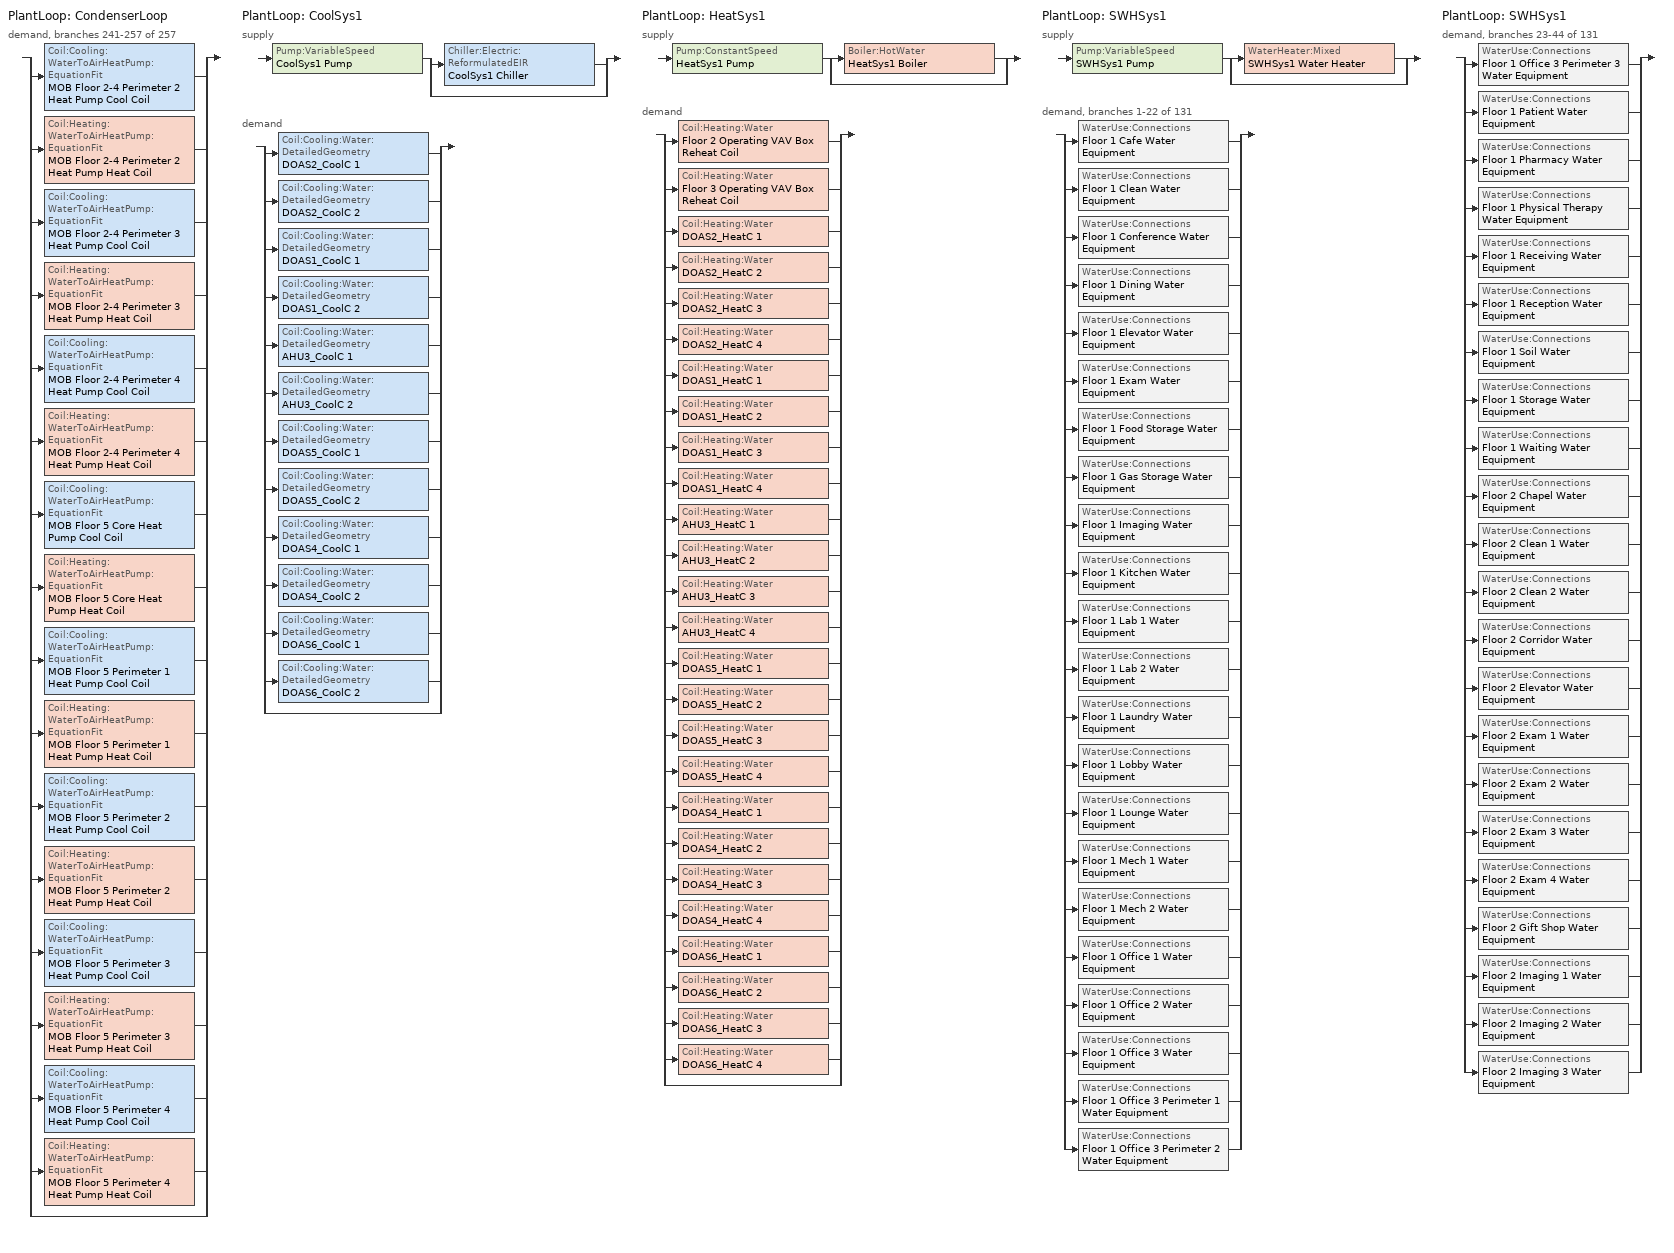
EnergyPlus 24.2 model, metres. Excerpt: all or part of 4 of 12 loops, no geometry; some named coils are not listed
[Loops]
PlantLoop 'CondenserLoop'
 demand, branches 241-257 of 257: split
  | Coil:Cooling:WaterToAirHeatPump:EquationFit 'MOB Floor 2-4 Perimeter 2 Heat Pump Cool Coil'
  | Coil:Heating:WaterToAirHeatPump:EquationFit 'MOB Floor 2-4 Perimeter 2 Heat Pump Heat Coil'
  | Coil:Cooling:WaterToAirHeatPump:EquationFit 'MOB Floor 2-4 Perimeter 3 Heat Pump Cool Coil'
  | Coil:Heating:WaterToAirHeatPump:EquationFit 'MOB Floor 2-4 Perimeter 3 Heat Pump Heat Coil'
  | Coil:Cooling:WaterToAirHeatPump:EquationFit 'MOB Floor 2-4 Perimeter 4 Heat Pump Cool Coil'
  | Coil:Heating:WaterToAirHeatPump:EquationFit 'MOB Floor 2-4 Perimeter 4 Heat Pump Heat Coil'
  | Coil:Cooling:WaterToAirHeatPump:EquationFit 'MOB Floor 5 Core Heat Pump Cool Coil'
  | Coil:Heating:WaterToAirHeatPump:EquationFit 'MOB Floor 5 Core Heat Pump Heat Coil'
  | Coil:Cooling:WaterToAirHeatPump:EquationFit 'MOB Floor 5 Perimeter 1 Heat Pump Cool Coil'
  | Coil:Heating:WaterToAirHeatPump:EquationFit 'MOB Floor 5 Perimeter 1 Heat Pump Heat Coil'
  | Coil:Cooling:WaterToAirHeatPump:EquationFit 'MOB Floor 5 Perimeter 2 Heat Pump Cool Coil'
  | Coil:Heating:WaterToAirHeatPump:EquationFit 'MOB Floor 5 Perimeter 2 Heat Pump Heat Coil'
  | Coil:Cooling:WaterToAirHeatPump:EquationFit 'MOB Floor 5 Perimeter 3 Heat Pump Cool Coil'
  | Coil:Heating:WaterToAirHeatPump:EquationFit 'MOB Floor 5 Perimeter 3 Heat Pump Heat Coil'
  | Coil:Cooling:WaterToAirHeatPump:EquationFit 'MOB Floor 5 Perimeter 4 Heat Pump Cool Coil'
  | Coil:Heating:WaterToAirHeatPump:EquationFit 'MOB Floor 5 Perimeter 4 Heat Pump Heat Coil'
  | bypass
PlantLoop 'CoolSys1'
 supply: Pump:VariableSpeed 'CoolSys1 Pump' > split
  | Chiller:Electric:ReformulatedEIR 'CoolSys1 Chiller'
  | bypass
 demand: split
  | Coil:Cooling:Water:DetailedGeometry 'DOAS2_CoolC 1'
  | Coil:Cooling:Water:DetailedGeometry 'DOAS2_CoolC 2'
  | Coil:Cooling:Water:DetailedGeometry 'DOAS1_CoolC 1'
  | Coil:Cooling:Water:DetailedGeometry 'DOAS1_CoolC 2'
  | Coil:Cooling:Water:DetailedGeometry 'AHU3_CoolC 1'
  | Coil:Cooling:Water:DetailedGeometry 'AHU3_CoolC 2'
  | Coil:Cooling:Water:DetailedGeometry 'DOAS5_CoolC 1'
  | Coil:Cooling:Water:DetailedGeometry 'DOAS5_CoolC 2'
  | Coil:Cooling:Water:DetailedGeometry 'DOAS4_CoolC 1'
  | Coil:Cooling:Water:DetailedGeometry 'DOAS4_CoolC 2'
  | Coil:Cooling:Water:DetailedGeometry 'DOAS6_CoolC 1'
  | Coil:Cooling:Water:DetailedGeometry 'DOAS6_CoolC 2'
  | bypass
PlantLoop 'HeatSys1'
 supply: Pump:ConstantSpeed 'HeatSys1 Pump' > split
  | Boiler:HotWater 'HeatSys1 Boiler'
  | bypass
 demand: split
  | Coil:Heating:Water 'Floor 2 Operating VAV Box Reheat Coil'
  | Coil:Heating:Water 'Floor 3 Operating VAV Box Reheat Coil'
  | Coil:Heating:Water 'DOAS2_HeatC 1'
  | Coil:Heating:Water 'DOAS2_HeatC 2'
  | Coil:Heating:Water 'DOAS2_HeatC 3'
  | Coil:Heating:Water 'DOAS2_HeatC 4'
  | Coil:Heating:Water 'DOAS1_HeatC 1'
  | Coil:Heating:Water 'DOAS1_HeatC 2'
  | Coil:Heating:Water 'DOAS1_HeatC 3'
  | Coil:Heating:Water 'DOAS1_HeatC 4'
  | Coil:Heating:Water 'AHU3_HeatC 1'
  | Coil:Heating:Water 'AHU3_HeatC 2'
  | Coil:Heating:Water 'AHU3_HeatC 3'
  | Coil:Heating:Water 'AHU3_HeatC 4'
  | Coil:Heating:Water 'DOAS5_HeatC 1'
  | Coil:Heating:Water 'DOAS5_HeatC 2'
  | Coil:Heating:Water 'DOAS5_HeatC 3'
  | Coil:Heating:Water 'DOAS5_HeatC 4'
  | Coil:Heating:Water 'DOAS4_HeatC 1'
  | Coil:Heating:Water 'DOAS4_HeatC 2'
  | Coil:Heating:Water 'DOAS4_HeatC 3'
  | Coil:Heating:Water 'DOAS4_HeatC 4'
  | Coil:Heating:Water 'DOAS6_HeatC 1'
  | Coil:Heating:Water 'DOAS6_HeatC 2'
  | Coil:Heating:Water 'DOAS6_HeatC 3'
  | Coil:Heating:Water 'DOAS6_HeatC 4'
  | bypass
PlantLoop 'SWHSys1'
 supply: Pump:VariableSpeed 'SWHSys1 Pump' > split
  | WaterHeater:Mixed 'SWHSys1 Water Heater'
  | bypass
 demand, branches 1-22 of 131: split
  | WaterUse:Connections 'Floor 1 Cafe Water Equipment'
  | WaterUse:Connections 'Floor 1 Clean Water Equipment'
  | WaterUse:Connections 'Floor 1 Conference Water Equipment'
  | WaterUse:Connections 'Floor 1 Dining Water Equipment'
  | WaterUse:Connections 'Floor 1 Elevator Water Equipment'
  | WaterUse:Connections 'Floor 1 Exam Water Equipment'
  | WaterUse:Connections 'Floor 1 Food Storage Water Equipment'
  | WaterUse:Connections 'Floor 1 Gas Storage Water Equipment'
  | WaterUse:Connections 'Floor 1 Imaging Water Equipment'
  | WaterUse:Connections 'Floor 1 Kitchen Water Equipment'
  | WaterUse:Connections 'Floor 1 Lab 1 Water Equipment'
  | WaterUse:Connections 'Floor 1 Lab 2 Water Equipment'
  | WaterUse:Connections 'Floor 1 Laundry Water Equipment'
  | WaterUse:Connections 'Floor 1 Lobby Water Equipment'
  | WaterUse:Connections 'Floor 1 Lounge Water Equipment'
  | WaterUse:Connections 'Floor 1 Mech 1 Water Equipment'
  | WaterUse:Connections 'Floor 1 Mech 2 Water Equipment'
  | WaterUse:Connections 'Floor 1 Office 1 Water Equipment'
  | WaterUse:Connections 'Floor 1 Office 2 Water Equipment'
  | WaterUse:Connections 'Floor 1 Office 3 Water Equipment'
  | WaterUse:Connections 'Floor 1 Office 3 Perimeter 1 Water Equipment'
  | WaterUse:Connections 'Floor 1 Office 3 Perimeter 2 Water Equipment'
PlantLoop 'SWHSys1'
 demand, branches 23-44 of 131: split
  | WaterUse:Connections 'Floor 1 Office 3 Perimeter 3 Water Equipment'
  | WaterUse:Connections 'Floor 1 Patient Water Equipment'
  | WaterUse:Connections 'Floor 1 Pharmacy Water Equipment'
  | WaterUse:Connections 'Floor 1 Physical Therapy Water Equipment'
  | WaterUse:Connections 'Floor 1 Receiving Water Equipment'
  | WaterUse:Connections 'Floor 1 Reception Water Equipment'
  | WaterUse:Connections 'Floor 1 Soil Water Equipment'
  | WaterUse:Connections 'Floor 1 Storage Water Equipment'
  | WaterUse:Connections 'Floor 1 Waiting Water Equipment'
  | WaterUse:Connections 'Floor 2 Chapel Water Equipment'
  | WaterUse:Connections 'Floor 2 Clean 1 Water Equipment'
  | WaterUse:Connections 'Floor 2 Clean 2 Water Equipment'
  | WaterUse:Connections 'Floor 2 Corridor Water Equipment'
  | WaterUse:Connections 'Floor 2 Elevator Water Equipment'
  | WaterUse:Connections 'Floor 2 Exam 1 Water Equipment'
  | WaterUse:Connections 'Floor 2 Exam 2 Water Equipment'
  | WaterUse:Connections 'Floor 2 Exam 3 Water Equipment'
  | WaterUse:Connections 'Floor 2 Exam 4 Water Equipment'
  | WaterUse:Connections 'Floor 2 Gift Shop Water Equipment'
  | WaterUse:Connections 'Floor 2 Imaging 1 Water Equipment'
  | WaterUse:Connections 'Floor 2 Imaging 2 Water Equipment'
  | WaterUse:Connections 'Floor 2 Imaging 3 Water Equipment'
[Boiler:HotWater]
HeatSys1 Boiler: Boiler flow mode=LeavingSetpointModulated; Design water flow rate=Autosize; Efficiency curve temperature evaluation variable=LeavingBoiler; Fuel type=NaturalGas; Maximum part load ratio=1.1; Minimum part load ratio=0; Nominal capacity=Autosize; Nominal thermal efficiency=1; Normalized boiler efficiency curve=HeatSys1 Boiler Condensing Boiler Curve; On cycle parasitic electric load=0; Optimum part load ratio=1; Sizing factor=0.6; Water outlet upper temperature limit=95
[Chiller:Electric:ReformulatedEIR]
CoolSys1 Chiller: Chiller flow mode type=LeavingSetpointModulated; Cooling capacity function of temperature curve=CoolSys1 Chiller ClgCapFuncTempCurve; Design heat recovery water flow rate=0; Electric input to cooling output ratio function of part load ratio curve=CoolSys1 Chiller EirFuncPlrCurve; Electric input to cooling output ratio function of temperature curve=CoolSys1 Chiller EirFuncTempCurve; Fraction of compressor electric consumption rejected by condenser=1; Leaving chilled water lower temperature limit=2; Maximum part load ratio=1; Minimum part load ratio=0.15; Minimum unloading ratio=0.25; Optimum part load ratio=1; Reference capacity=Autosize; Reference chilled water flow rate=Autosize; Reference condenser water flow rate=Autosize; Reference cop=7; Reference leaving chilled water temperature=6.67; Reference leaving condenser water temperature=29.4; Sizing factor=1
[Coil:Cooling:WaterToAirHeatPump:EquationFit] Cooling power consumption curve=CoolPowCurve; Fan delay time=60; Gross rated cooling cop=4.5; Gross rated sensible cooling capacity=Autosize; Gross rated total cooling capacity=Autosize; Latent capacity time constant=60; Maximum cycling rate=2.5; Nominal time for condensate removal to begin=0; Part load fraction correlation curve=HPACCOOLPLFFPLR; Rated air flow rate=Autosize; Rated entering air dry bulb temperature=27; Rated entering air wet bulb temperature=19; Rated entering water temperature=30; Rated water flow rate=Autosize; Ratio of initial moisture evaporation rate and steady state latent capacity=0; Sensible cooling capacity curve=CoolSensCapCurve; Total cooling capacity curve=TotCoolCapCurve
MOB Floor 2-4 Perimeter 2 Heat Pump Cool Coil; MOB Floor 2-4 Perimeter 3 Heat Pump Cool Coil; MOB Floor 2-4 Perimeter 4 Heat Pump Cool Coil; MOB Floor 5 Core Heat Pump Cool Coil; MOB Floor 5 Perimeter 1 Heat Pump Cool Coil; MOB Floor 5 Perimeter 2 Heat Pump Cool Coil; MOB Floor 5 Perimeter 3 Heat Pump Cool Coil; MOB Floor 5 Perimeter 4 Heat Pump Cool Coil
[Coil:Heating:Fuel] Availability schedule=ALWAYS_ON; Burner efficiency=0.8; Fuel type=NaturalGas; Nominal capacity=Autosize
MOB Floor 2-4 Perimeter 2 Heat Pump Sup Heat Coil; MOB Floor 2-4 Perimeter 3 Heat Pump Sup Heat Coil; MOB Floor 2-4 Perimeter 4 Heat Pump Sup Heat Coil; MOB Floor 5 Core Heat Pump Sup Heat Coil; MOB Floor 5 Perimeter 1 Heat Pump Sup Heat Coil; MOB Floor 5 Perimeter 2 Heat Pump Sup Heat Coil; MOB Floor 5 Perimeter 3 Heat Pump Sup Heat Coil; MOB Floor 5 Perimeter 4 Heat Pump Sup Heat Coil
[Coil:Heating:Water] Availability schedule=ALWAYS_ON; Maximum water flow rate=Autosize; Performance input method=UFactorTimesAreaAndDesignWaterFlowRate; Rated capacity=Autosize; Rated inlet air temperature=16.6; Rated inlet water temperature=82.2; Rated outlet air temperature=32.2; Rated outlet water temperature=71.1; U factor times area value=Autosize
Floor 2 Operating VAV Box Reheat Coil; Floor 3 Operating VAV Box Reheat Coil
[Coil:Heating:WaterToAirHeatPump:EquationFit] Gross rated heating capacity=Autosize; Gross rated heating cop=5; Heating capacity curve=HeatCapCurve; Heating power consumption curve=HeatPowCurve; Part load fraction correlation curve=HPACHEATPLFFPLR; Rated air flow rate=Autosize; Rated entering air dry bulb temperature=20; Rated entering water temperature=20; Rated water flow rate=Autosize; Ratio of rated heating capacity to rated cooling capacity=1
MOB Floor 2-4 Perimeter 2 Heat Pump Heat Coil; MOB Floor 2-4 Perimeter 3 Heat Pump Heat Coil; MOB Floor 2-4 Perimeter 4 Heat Pump Heat Coil; MOB Floor 5 Core Heat Pump Heat Coil; MOB Floor 5 Perimeter 1 Heat Pump Heat Coil; MOB Floor 5 Perimeter 2 Heat Pump Heat Coil; MOB Floor 5 Perimeter 3 Heat Pump Heat Coil; MOB Floor 5 Perimeter 4 Heat Pump Heat Coil
[Fan:OnOff] Availability schedule=HVACOperationSchd; End use subcategory=Heat Pump Fan; Fan total efficiency=0.55; Maximum flow rate=Autosize; Motor efficiency=0.9; Motor in airstream fraction=1; Pressure rise=74
MOB Floor 2-4 Perimeter 2 Heat Pump Fan; MOB Floor 2-4 Perimeter 3 Heat Pump Fan; MOB Floor 2-4 Perimeter 4 Heat Pump Fan; MOB Floor 5 Core Heat Pump Fan; MOB Floor 5 Perimeter 1 Heat Pump Fan; MOB Floor 5 Perimeter 2 Heat Pump Fan; MOB Floor 5 Perimeter 3 Heat Pump Fan; MOB Floor 5 Perimeter 4 Heat Pump Fan
[PlantEquipmentList]
CoolSys1 Equipment List: CoolSys1 Chiller, Chiller:Electric:ReformulatedEIR
HeatSys1 Equipment List: HeatSys1 Boiler, Boiler:HotWater
SWHSys1 Equipment List: SWHSys1 Water Heater, WaterHeater:Mixed
[PlantEquipmentOperation:CoolingLoad]
CoolSys1 Operation Scheme: Load range 1 lower limit=0; Load range 1 upper limit=1e+14; Range 1 equipment list=CoolSys1 Equipment List
[PlantEquipmentOperation:HeatingLoad] Load range 1 lower limit=0; Load range 1 upper limit=1e+15
Name | Range 1 equipment list
HeatSys1 Operation Scheme | HeatSys1 Equipment List
SWHSys1 Operation Scheme | SWHSys1 Equipment List
[PlantEquipmentOperationSchemes] Control scheme 1 schedule=PlantOnSched
Name | Control scheme 1
CoolSys1 Loop Operation Scheme List | CoolSys1 Operation Scheme
HeatSys1 Loop Operation Scheme List | HeatSys1 Operation Scheme
SWHSys1 Loop Operation Scheme List | SWHSys1 Operation Scheme
[PlantLoop] Fluid type=Water; Load distribution scheme=Optimal; Maximum loop flow rate=Autosize; Minimum loop flow rate=0; Plant loop volume=Autocalculate
Name | Maximum loop temperature | Minimum loop temperature | Plant equipment operation scheme
CoolSys1 | 98 | 1 | CoolSys1 Loop Operation Scheme List
HeatSys1 | 100 | 10 | HeatSys1 Loop Operation Scheme List
SWHSys1 | 60 | 10 | SWHSys1 Loop Operation Scheme List
[Pump:ConstantSpeed]
HeatSys1 Pump: Design flow rate=Autosize; Design power consumption=Autosize; Design pump head=179352; Fraction of motor inefficiencies to fluid stream=0; Motor efficiency=0.8
[Pump:VariableSpeed] Design maximum flow rate=Autosize; Design minimum flow rate=0; Design power consumption=Autosize; Fraction of motor inefficiencies to fluid stream=0; Pump control type=Intermittent; Coefficient 1 of the part load performance curve=0; Coefficient 2 of the part load performance curve=1; Coefficient 3 of the part load performance curve=0; Coefficient 4 of the part load performance curve=0
Name | Design pump head | Motor efficiency
CoolSys1 Pump | 179352 | 0.8
SWHSys1 Pump | 0.1 | 1
[SetpointManager:OutdoorAirReset] Control variable=Temperature; Outdoor high temperature=15.6; Outdoor low temperature=-17.8; Setpoint at outdoor high temperature=54.4; Setpoint at outdoor low temperature=60
Name | Setpoint node or nodelist
HeatSys1 Boiler Setpoint Manager | HeatSys1 Supply Equipment Outlet Node
HeatSys1 Loop Setpoint Manager | HeatSys1 Supply Outlet Node
[SetpointManager:Scheduled] Control variable=Temperature
Name | Schedule | Setpoint node or nodelist
CoolSys1 Chiller Setpoint Manager | CW-Loop-Temp-Schedule | CoolSys1 Supply Equipment Outlet Node
CoolSys1 Loop Setpoint Manager | CW-Loop-Temp-Schedule | CoolSys1 Supply Outlet Node
SWHSys1 Loop Setpoint Manager | SWHSys1-Loop-Temp-Schedule | SWHSys1 Supply Outlet Node
[Sizing:Plant]
Name | Design loop exit temperature | Loop design temperature difference | Loop type
SWHSys1; HeatSys1 | 60 | 5 | Heating
CoolSys1 | 6.67 | 6.67 | Cooling
[WaterHeater:Mixed]
SWHSys1 Water Heater: Ambient temperature indicator=Schedule; Ambient temperature schedule=SWHSys1 Water Heater Ambient Temperature Schedule Name; Deadband temperature difference=2; Heater control type=Cycle; Heater fuel type=NaturalGas; Heater maximum capacity=845000; Heater thermal efficiency=0.9; Indirect water heating recovery time=1.5; Maximum temperature limit=82.2222; Off cycle loss coefficient to ambient temperature=6; Off cycle parasitic fuel consumption rate=20; Off cycle parasitic fuel type=NaturalGas; Off cycle parasitic heat fraction to tank=0.9; On cycle loss coefficient to ambient temperature=6; On cycle parasitic fuel type=NaturalGas; Setpoint temperature schedule=SWHSys1 Water Heater Setpoint Temperature Schedule Name; Source side design flow rate=Autosize; Source side effectiveness=1; Tank volume=3; Use side design flow rate=Autosize; Use side effectiveness=1
[WaterUse:Connections]
Name | Water use equipment name 1
Floor 1 Cafe Water Equipment | Floor 1 Cafe Water Equipment
Floor 1 Clean Water Equipment | Floor 1 Clean Water Equipment
Floor 1 Conference Water Equipment | Floor 1 Conference Water Equipment
Floor 1 Dining Water Equipment | Floor 1 Dining Water Equipment
Floor 1 Elevator Water Equipment | Floor 1 Elevator Water Equipment
Floor 1 Exam Water Equipment | Floor 1 Exam Water Equipment
Floor 1 Food Storage Water Equipment | Floor 1 Food Storage Water Equipment
Floor 1 Gas Storage Water Equipment | Floor 1 Gas Storage Water Equipment
Floor 1 Imaging Water Equipment | Floor 1 Imaging Water Equipment
Floor 1 Kitchen Water Equipment | Floor 1 Kitchen Water Equipment
Floor 1 Lab 1 Water Equipment | Floor 1 Lab 1 Water Equipment
Floor 1 Lab 2 Water Equipment | Floor 1 Lab 2 Water Equipment
Floor 1 Laundry Water Equipment | Floor 1 Laundry Water Equipment
Floor 1 Lobby Water Equipment | Floor 1 Lobby Water Equipment
Floor 1 Lounge Water Equipment | Floor 1 Lounge Water Equipment
Floor 1 Mech 1 Water Equipment | Floor 1 Mech 1 Water Equipment
Floor 1 Mech 2 Water Equipment | Floor 1 Mech 2 Water Equipment
Floor 1 Office 1 Water Equipment | Floor 1 Office 1 Water Equipment
Floor 1 Office 2 Water Equipment | Floor 1 Office 2 Water Equipment
Floor 1 Office 3 Perimeter 1 Water Equipment | Floor 1 Office 3 Perimeter 1 Water Equipment
Floor 1 Office 3 Perimeter 2 Water Equipment | Floor 1 Office 3 Perimeter 2 Water Equipment
Floor 1 Office 3 Perimeter 3 Water Equipment | Floor 1 Office 3 Perimeter 3 Water Equipment
Floor 1 Office 3 Water Equipment | Floor 1 Office 3 Water Equipment
Floor 1 Patient Water Equipment | Floor 1 Patient Water Equipment
Floor 1 Pharmacy Water Equipment | Floor 1 Pharmacy Water Equipment
Floor 1 Physical Therapy Water Equipment | Floor 1 Physical Therapy Water Equipment
Floor 1 Receiving Water Equipment | Floor 1 Receiving Water Equipment
Floor 1 Reception Water Equipment | Floor 1 Reception Water Equipment
Floor 1 Soil Water Equipment | Floor 1 Soil Water Equipment
Floor 1 Storage Water Equipment | Floor 1 Storage Water Equipment
Floor 1 Waiting Water Equipment | Floor 1 Waiting Water Equipment
Floor 2 Chapel Water Equipment | Floor 2 Chapel Water Equipment
Floor 2 Clean 1 Water Equipment | Floor 2 Clean 1 Water Equipment
Floor 2 Clean 2 Water Equipment | Floor 2 Clean 2 Water Equipment
Floor 2 Corridor Water Equipment | Floor 2 Corridor Water Equipment
Floor 2 Elevator Water Equipment | Floor 2 Elevator Water Equipment
Floor 2 Exam 1 Water Equipment | Floor 2 Exam 1 Water Equipment
Floor 2 Exam 2 Water Equipment | Floor 2 Exam 2 Water Equipment
Floor 2 Exam 3 Water Equipment | Floor 2 Exam 3 Water Equipment
Floor 2 Exam 4 Water Equipment | Floor 2 Exam 4 Water Equipment
Floor 2 Gift Shop Water Equipment | Floor 2 Gift Shop Water Equipment
Floor 2 Imaging 1 Water Equipment | Floor 2 Imaging 1 Water Equipment
Floor 2 Imaging 2 Water Equipment | Floor 2 Imaging 2 Water Equipment
Floor 2 Imaging 3 Water Equipment | Floor 2 Imaging 3 Water Equipment
[WaterUse:Equipment]
Name | Zone | Flow rate fraction schedule | Hot water supply temperature schedule | Latent fraction schedule | Peak flow rate | Sensible fraction schedule | Target temperature schedule
Floor 1 Cafe Water Equipment | Floor 1 Cafe | BLDG_OCC_SCH_DINING | Floor 1 Cafe Water Equipment Hot Supply Temp Sched | Floor 1 Cafe Water Equipment Latent fract sched | 0.000160163 | Floor 1 Cafe Water Equipment Sensible fract sched | Floor 1 Cafe Water Equipment Temp Sched
Floor 1 Clean Water Equipment | Floor 1 Clean | BLDG_OCC_SCH_24_7 | Floor 1 Clean Water Equipment Hot Supply Temp Sched | Floor 1 Clean Water Equipment Latent fract sched | 0 | Floor 1 Clean Water Equipment Sensible fract sched | Floor 1 Clean Water Equipment Temp Sched
Floor 1 Conference Water Equipment | Floor 1 Conference | BLDG_OCC_SCH_OFFICE | Floor 1 Conference Water Equipment Hot Supply Temp Sched | Floor 1 Conference Water Equipment Latent fract sched | 6.14151e-05 | Floor 1 Conference Water Equipment Sensible fract sched | Floor 1 Conference Water Equipment Temp Sched
Floor 1 Dining Water Equipment | Floor 1 Dining | BLDG_OCC_SCH_DINING | Floor 1 Dining Water Equipment Hot Supply Temp Sched | Floor 1 Dining Water Equipment Latent fract sched | 0.000137286 | Floor 1 Dining Water Equipment Sensible fract sched | Floor 1 Dining Water Equipment Temp Sched
Floor 1 Elevator Water Equipment | Floor 1 Elevator | BLDG_OCC_SCH_24_7 | Floor 1 Elevator Water Equipment Hot Supply Temp Sched | Floor 1 Elevator Water Equipment Latent fract sched | 0 | Floor 1 Elevator Water Equipment Sensible fract sched | Floor 1 Elevator Water Equipment Temp Sched
Floor 1 Exam Water Equipment | Floor 1 Exam | BLDG_OCC_SCH_OFFICE | Floor 1 Exam Water Equipment Hot Supply Temp Sched | Floor 1 Exam Water Equipment Latent fract sched | 5.25976e-06 | Floor 1 Exam Water Equipment Sensible fract sched | Floor 1 Exam Water Equipment Temp Sched
Floor 1 Food Storage Water Equipment | Floor 1 Food Storage | KITCHEN_SWH_SCH | Floor 1 Food Storage Water Equipment Hot Supply Temp Sched | Floor 1 Food Storage Water Equipment Latent fract sched | 0.00013985 | Floor 1 Food Storage Water Equipment Sensible fract sched | Floor 1 Food Storage Water Equipment Temp Sched
Floor 1 Gas Storage Water Equipment | Floor 1 Gas Storage | BLDG_OCC_SCH_24_7 | Floor 1 Gas Storage Water Equipment Hot Supply Temp Sched | Floor 1 Gas Storage Water Equipment Latent fract sched | 0 | Floor 1 Gas Storage Water Equipment Sensible fract sched | Floor 1 Gas Storage Water Equipment Temp Sched
Floor 1 Imaging Water Equipment | Floor 1 Imaging | BLDG_OCC_SCH_24_7 | Floor 1 Imaging Water Equipment Hot Supply Temp Sched | Floor 1 Imaging Water Equipment Latent fract sched | 6.05458e-06 | Floor 1 Imaging Water Equipment Sensible fract sched | Floor 1 Imaging Water Equipment Temp Sched
Floor 1 Kitchen Water Equipment | Floor 1 Kitchen | KITCHEN_SWH_SCH | Floor 1 Kitchen Water Equipment Hot Supply Temp Sched | Floor 1 Kitchen Water Equipment Latent fract sched | 0.00013985 | Floor 1 Kitchen Water Equipment Sensible fract sched | Floor 1 Kitchen Water Equipment Temp Sched
Floor 1 Lab 1 Water Equipment | Floor 1 Lab 1 | BLDG_OCC_SCH_24_7 | Floor 1 Lab 1 Water Equipment Hot Supply Temp Sched | Floor 1 Lab 1 Water Equipment Latent fract sched | 7.96655e-06 | Floor 1 Lab 1 Water Equipment Sensible fract sched | Floor 1 Lab 1 Water Equipment Temp Sched
Floor 1 Lab 2 Water Equipment | Floor 1 Lab 2 | BLDG_OCC_SCH_24_7 | Floor 1 Lab 2 Water Equipment Hot Supply Temp Sched | Floor 1 Lab 2 Water Equipment Latent fract sched | 1.9518e-05 | Floor 1 Lab 2 Water Equipment Sensible fract sched | Floor 1 Lab 2 Water Equipment Temp Sched
Floor 1 Laundry Water Equipment | Floor 1 Laundry | LAUNDRY_OCC_SCH | Floor 1 Laundry Water Equipment Hot Supply Temp Sched | Floor 1 Laundry Water Equipment Latent fract sched | 3.5643e-05 | Floor 1 Laundry Water Equipment Sensible fract sched | Floor 1 Laundry Water Equipment Temp Sched
Floor 1 Lobby Water Equipment | Floor 1 Lobby | BLDG_OCC_SCH_24_7 | Floor 1 Lobby Water Equipment Hot Supply Temp Sched | Floor 1 Lobby Water Equipment Latent fract sched | 1.49055e-05 | Floor 1 Lobby Water Equipment Sensible fract sched | Floor 1 Lobby Water Equipment Temp Sched
Floor 1 Lounge Water Equipment | Floor 1 Lounge | BLDG_OCC_SCH_24_7 | Floor 1 Lounge Water Equipment Hot Supply Temp Sched | Floor 1 Lounge Water Equipment Latent fract sched | 0 | Floor 1 Lounge Water Equipment Sensible fract sched | Floor 1 Lounge Water Equipment Temp Sched
Floor 1 Mech 1 Water Equipment | Floor 1 Mech 1 | BLDG_OCC_SCH_OFFICE | Floor 1 Mech 1 Water Equipment Hot Supply Temp Sched | Floor 1 Mech 1 Water Equipment Latent fract sched | 0 | Floor 1 Mech 1 Water Equipment Sensible fract sched | Floor 1 Mech 1 Water Equipment Temp Sched
Floor 1 Mech 2 Water Equipment | Floor 1 Mech 2 | BLDG_OCC_SCH_OFFICE | Floor 1 Mech 2 Water Equipment Hot Supply Temp Sched | Floor 1 Mech 2 Water Equipment Latent fract sched | 0 | Floor 1 Mech 2 Water Equipment Sensible fract sched | Floor 1 Mech 2 Water Equipment Temp Sched
Floor 1 Office 1 Water Equipment | Floor 1 Office 1 | BLDG_OCC_SCH_OFFICE | Floor 1 Office 1 Water Equipment Hot Supply Temp Sched | Floor 1 Office 1 Water Equipment Latent fract sched | 3.89358e-07 | Floor 1 Office 1 Water Equipment Sensible fract sched | Floor 1 Office 1 Water Equipment Temp Sched
Floor 1 Office 2 Water Equipment | Floor 1 Office 2 | BLDG_OCC_SCH_OFFICE | Floor 1 Office 2 Water Equipment Hot Supply Temp Sched | Floor 1 Office 2 Water Equipment Latent fract sched | 2.9988e-07 | Floor 1 Office 2 Water Equipment Sensible fract sched | Floor 1 Office 2 Water Equipment Temp Sched
Floor 1 Office 3 Perimeter 1 Water Equipment | Floor 1 Office 3 Perimeter 1 | BLDG_OCC_SCH_OFFICE | Floor 1 Office 3 Perimeter 1 Water Equipment Hot Supply Temp Sched | Floor 1 Office 3 Perimeter 1 Water Equipment Latent fract sched | 1.5234e-07 | Floor 1 Office 3 Perimeter 1 Water Equipment Sensible fract sched | Floor 1 Office 3 Perimeter 1 Water Equipment Temp Sched
Floor 1 Office 3 Perimeter 2 Water Equipment | Floor 1 Office 3 Perimeter 2 | BLDG_OCC_SCH_OFFICE | Floor 1 Office 3 Perimeter 2 Water Equipment Hot Supply Temp Sched | Floor 1 Office 3 Perimeter 2 Water Equipment Latent fract sched | 9.65482e-08 | Floor 1 Office 3 Perimeter 2 Water Equipment Sensible fract sched | Floor 1 Office 3 Perimeter 2 Water Equipment Temp Sched
Floor 1 Office 3 Perimeter 3 Water Equipment | Floor 1 Office 3 Perimeter 3 | BLDG_OCC_SCH_OFFICE | Floor 1 Office 3 Perimeter 3 Water Equipment Hot Supply Temp Sched | Floor 1 Office 3 Perimeter 3 Water Equipment Latent fract sched | 1.5234e-07 | Floor 1 Office 3 Perimeter 3 Water Equipment Sensible fract sched | Floor 1 Office 3 Perimeter 3 Water Equipment Temp Sched
Floor 1 Office 3 Water Equipment | Floor 1 Office 3 | BLDG_OCC_SCH_OFFICE | Floor 1 Office 3 Water Equipment Hot Supply Temp Sched | Floor 1 Office 3 Water Equipment Latent fract sched | 1.04436e-06 | Floor 1 Office 3 Water Equipment Sensible fract sched | Floor 1 Office 3 Water Equipment Temp Sched
Floor 1 Patient Water Equipment | Floor 1 Patient | PATIENT_SWH_SCH | Floor 1 Patient Water Equipment Hot Supply Temp Sched | Floor 1 Patient Water Equipment Latent fract sched | 1.93478e-05 | Floor 1 Patient Water Equipment Sensible fract sched | Floor 1 Patient Water Equipment Temp Sched
Floor 1 Pharmacy Water Equipment | Floor 1 Pharmacy | BLDG_OCC_SCH_24_7 | Floor 1 Pharmacy Water Equipment Hot Supply Temp Sched | Floor 1 Pharmacy Water Equipment Latent fract sched | 1.1979e-05 | Floor 1 Pharmacy Water Equipment Sensible fract sched | Floor 1 Pharmacy Water Equipment Temp Sched
Floor 1 Physical Therapy Water Equipment | Floor 1 Physical Therapy | BLDG_OCC_SCH_OFFICE | Floor 1 Physical Therapy Water Equipment Hot Supply Temp Sched | Floor 1 Physical Therapy Water Equipment Latent fract sched | 9.82276e-06 | Floor 1 Physical Therapy Water Equipment Sensible fract sched | Floor 1 Physical Therapy Water Equipment Temp Sched
Floor 1 Receiving Water Equipment | Floor 1 Receiving | BLDG_OCC_SCH_OFFICE | Floor 1 Receiving Water Equipment Hot Supply Temp Sched | Floor 1 Receiving Water Equipment Latent fract sched | 0 | Floor 1 Receiving Water Equipment Sensible fract sched | Floor 1 Receiving Water Equipment Temp Sched
Floor 1 Reception Water Equipment | Floor 1 Reception | BLDG_OCC_SCH_24_7 | Floor 1 Reception Water Equipment Hot Supply Temp Sched | Floor 1 Reception Water Equipment Latent fract sched | 0 | Floor 1 Reception Water Equipment Sensible fract sched | Floor 1 Reception Water Equipment Temp Sched
Floor 1 Soil Water Equipment | Floor 1 Soil | BLDG_OCC_SCH_24_7 | Floor 1 Soil Water Equipment Hot Supply Temp Sched | Floor 1 Soil Water Equipment Latent fract sched | 1.91197e-06 | Floor 1 Soil Water Equipment Sensible fract sched | Floor 1 Soil Water Equipment Temp Sched
Floor 1 Storage Water Equipment | Floor 1 Storage | BLDG_OCC_SCH_OFFICE | Floor 1 Storage Water Equipment Hot Supply Temp Sched | Floor 1 Storage Water Equipment Latent fract sched | 0 | Floor 1 Storage Water Equipment Sensible fract sched | Floor 1 Storage Water Equipment Temp Sched
Floor 1 Waiting Water Equipment | Floor 1 Waiting | BLDG_OCC_SCH_24_7 | Floor 1 Waiting Water Equipment Hot Supply Temp Sched | Floor 1 Waiting Water Equipment Latent fract sched | 0 | Floor 1 Waiting Water Equipment Sensible fract sched | Floor 1 Waiting Water Equipment Temp Sched
Floor 2 Chapel Water Equipment | Floor 2 Chapel | BLDG_OCC_SCH_OFFICE | Floor 2 Chapel Water Equipment Hot Supply Temp Sched | Floor 2 Chapel Water Equipment Latent fract sched | 1.07628e-07 | Floor 2 Chapel Water Equipment Sensible fract sched | Floor 2 Chapel Water Equipment Temp Sched
Floor 2 Clean 1 Water Equipment | Floor 2 Clean 1 | BLDG_OCC_SCH_24_7 | Floor 2 Clean 1 Water Equipment Hot Supply Temp Sched | Floor 2 Clean 1 Water Equipment Latent fract sched | 0 | Floor 2 Clean 1 Water Equipment Sensible fract sched | Floor 2 Clean 1 Water Equipment Temp Sched
Floor 2 Clean 2 Water Equipment | Floor 2 Clean 2 | BLDG_OCC_SCH_24_7 | Floor 2 Clean 2 Water Equipment Hot Supply Temp Sched | Floor 2 Clean 2 Water Equipment Latent fract sched | 0 | Floor 2 Clean 2 Water Equipment Sensible fract sched | Floor 2 Clean 2 Water Equipment Temp Sched
Floor 2 Corridor Water Equipment | Floor 2 Corridor | BLDG_OCC_SCH_24_7 | Floor 2 Corridor Water Equipment Hot Supply Temp Sched | Floor 2 Corridor Water Equipment Latent fract sched | 0 | Floor 2 Corridor Water Equipment Sensible fract sched | Floor 2 Corridor Water Equipment Temp Sched
Floor 2 Elevator Water Equipment | Floor 2 Elevator | BLDG_OCC_SCH_24_7 | Floor 2 Elevator Water Equipment Hot Supply Temp Sched | Floor 2 Elevator Water Equipment Latent fract sched | 0 | Floor 2 Elevator Water Equipment Sensible fract sched | Floor 2 Elevator Water Equipment Temp Sched
Floor 2 Exam 1 Water Equipment | Floor 2 Exam 1 | BLDG_OCC_SCH_OFFICE | Floor 2 Exam 1 Water Equipment Hot Supply Temp Sched | Floor 2 Exam 1 Water Equipment Latent fract sched | 8.36779e-06 | Floor 2 Exam 1 Water Equipment Sensible fract sched | Floor 2 Exam 1 Water Equipment Temp Sched
Floor 2 Exam 2 Water Equipment | Floor 2 Exam 2 | BLDG_OCC_SCH_OFFICE | Floor 2 Exam 2 Water Equipment Hot Supply Temp Sched | Floor 2 Exam 2 Water Equipment Latent fract sched | 2.68965e-06 | Floor 2 Exam 2 Water Equipment Sensible fract sched | Floor 2 Exam 2 Water Equipment Temp Sched
Floor 2 Exam 3 Water Equipment | Floor 2 Exam 3 | BLDG_OCC_SCH_OFFICE | Floor 2 Exam 3 Water Equipment Hot Supply Temp Sched | Floor 2 Exam 3 Water Equipment Latent fract sched | 8.06894e-06 | Floor 2 Exam 3 Water Equipment Sensible fract sched | Floor 2 Exam 3 Water Equipment Temp Sched
Floor 2 Exam 4 Water Equipment | Floor 2 Exam 4 | BLDG_OCC_SCH_OFFICE | Floor 2 Exam 4 Water Equipment Hot Supply Temp Sched | Floor 2 Exam 4 Water Equipment Latent fract sched | 7.96933e-06 | Floor 2 Exam 4 Water Equipment Sensible fract sched | Floor 2 Exam 4 Water Equipment Temp Sched
Floor 2 Gift Shop Water Equipment | Floor 2 Gift Shop | BLDG_OCC_SCH_OFFICE | Floor 2 Gift Shop Water Equipment Hot Supply Temp Sched | Floor 2 Gift Shop Water Equipment Latent fract sched | 9.49655e-08 | Floor 2 Gift Shop Water Equipment Sensible fract sched | Floor 2 Gift Shop Water Equipment Temp Sched
Floor 2 Imaging 1 Water Equipment | Floor 2 Imaging 1 | BLDG_OCC_SCH_24_7 | Floor 2 Imaging 1 Water Equipment Hot Supply Temp Sched | Floor 2 Imaging 1 Water Equipment Latent fract sched | 9.20136e-06 | Floor 2 Imaging 1 Water Equipment Sensible fract sched | Floor 2 Imaging 1 Water Equipment Temp Sched
Floor 2 Imaging 2 Water Equipment | Floor 2 Imaging 2 | BLDG_OCC_SCH_24_7 | Floor 2 Imaging 2 Water Equipment Hot Supply Temp Sched | Floor 2 Imaging 2 Water Equipment Latent fract sched | 1.35431e-05 | Floor 2 Imaging 2 Water Equipment Sensible fract sched | Floor 2 Imaging 2 Water Equipment Temp Sched
Floor 2 Imaging 3 Water Equipment | Floor 2 Imaging 3 | BLDG_OCC_SCH_24_7 | Floor 2 Imaging 3 Water Equipment Hot Supply Temp Sched | Floor 2 Imaging 3 Water Equipment Latent fract sched | 1.59331e-05 | Floor 2 Imaging 3 Water Equipment Sensible fract sched | Floor 2 Imaging 3 Water Equipment Temp Sched
[ZoneHVAC:WaterToAirHeatPump] Availability schedule=ALWAYS_ON; Cooling outdoor air flow rate=0; Cooling supply air flow rate=Autosize; Fan placement=BlowThrough; Heating outdoor air flow rate=0; Heating supply air flow rate=Autosize; Maximum outdoor dry bulb temperature for supplemental heater operation=20; Maximum supply air temperature from supplemental heater=Autosize; No load supply air flow rate=0; Supply air fan operating mode schedule=ALWAYS_OFF
Name | Cooling coil | Heating coil | Supplemental heating coil | Supply air fan
MOB Floor 2-4 Perimeter 2 Heat Pump | MOB Floor 2-4 Perimeter 2 Heat Pump Cool Coil | MOB Floor 2-4 Perimeter 2 Heat Pump Heat Coil | MOB Floor 2-4 Perimeter 2 Heat Pump Sup Heat Coil | MOB Floor 2-4 Perimeter 2 Heat Pump Fan
MOB Floor 2-4 Perimeter 3 Heat Pump | MOB Floor 2-4 Perimeter 3 Heat Pump Cool Coil | MOB Floor 2-4 Perimeter 3 Heat Pump Heat Coil | MOB Floor 2-4 Perimeter 3 Heat Pump Sup Heat Coil | MOB Floor 2-4 Perimeter 3 Heat Pump Fan
MOB Floor 2-4 Perimeter 4 Heat Pump | MOB Floor 2-4 Perimeter 4 Heat Pump Cool Coil | MOB Floor 2-4 Perimeter 4 Heat Pump Heat Coil | MOB Floor 2-4 Perimeter 4 Heat Pump Sup Heat Coil | MOB Floor 2-4 Perimeter 4 Heat Pump Fan
MOB Floor 5 Core Heat Pump | MOB Floor 5 Core Heat Pump Cool Coil | MOB Floor 5 Core Heat Pump Heat Coil | MOB Floor 5 Core Heat Pump Sup Heat Coil | MOB Floor 5 Core Heat Pump Fan
MOB Floor 5 Perimeter 1 Heat Pump | MOB Floor 5 Perimeter 1 Heat Pump Cool Coil | MOB Floor 5 Perimeter 1 Heat Pump Heat Coil | MOB Floor 5 Perimeter 1 Heat Pump Sup Heat Coil | MOB Floor 5 Perimeter 1 Heat Pump Fan
MOB Floor 5 Perimeter 2 Heat Pump | MOB Floor 5 Perimeter 2 Heat Pump Cool Coil | MOB Floor 5 Perimeter 2 Heat Pump Heat Coil | MOB Floor 5 Perimeter 2 Heat Pump Sup Heat Coil | MOB Floor 5 Perimeter 2 Heat Pump Fan
MOB Floor 5 Perimeter 3 Heat Pump | MOB Floor 5 Perimeter 3 Heat Pump Cool Coil | MOB Floor 5 Perimeter 3 Heat Pump Heat Coil | MOB Floor 5 Perimeter 3 Heat Pump Sup Heat Coil | MOB Floor 5 Perimeter 3 Heat Pump Fan
MOB Floor 5 Perimeter 4 Heat Pump | MOB Floor 5 Perimeter 4 Heat Pump Cool Coil | MOB Floor 5 Perimeter 4 Heat Pump Heat Coil | MOB Floor 5 Perimeter 4 Heat Pump Sup Heat Coil | MOB Floor 5 Perimeter 4 Heat Pump Fan
[Curve:Bicubic]
CoolSys1 Chiller EirFuncPlrCurve: Maximum value of x=50; Maximum value of y=1.1; Minimum value of x=0; Minimum value of y=0; Coefficient1 constant=1.84684; Coefficient2 x=0.0229696; Coefficient3 x 2=-0.000451681; Coefficient4 y=-4.12715; Coefficient5 y 2=3.54352; Coefficient6 x y=0.0193431; Coefficient7 x 3=0; Coefficient8 y 3=-1.18675; Coefficient9 x 2 y=0; Coefficient10 x y 2=0
[Curve:Biquadratic] Maximum value of x=20; Maximum value of y=50; Minimum value of x=0; Minimum value of y=0
Name | Coefficient1 constant | Coefficient2 x | Coefficient3 x 2 | Coefficient4 y | Coefficient5 y 2 | Coefficient6 x y
CoolSys1 Chiller ClgCapFuncTempCurve | 0.744645 | 0.0114858 | 1.48322e-05 | 0.022401 | -0.000687965 | 0.00098387
CoolSys1 Chiller EirFuncTempCurve | 0.772877 | 0.022101 | -7.98639e-05 | -0.00700446 | 0.00047627 | -0.00106119
[Curve:Cubic]
HeatSys1 Boiler Condensing Boiler Curve: Maximum value of x=1; Minimum value of x=0.1; Coefficient1 constant=0.9667; Coefficient2 x=-0.1667; Coefficient3 x 2=0; Coefficient4 x 3=0
[Curve:QuadLinear] Maximum curve output=38; Maximum value of w=100; Maximum value of x=100; Maximum value of y=100; Maximum value of z=100; Minimum curve output=0; Minimum value of w=-100; Minimum value of x=-100; Minimum value of y=0; Minimum value of z=0; Coefficient5 z=0
Name | Coefficient1 constant | Coefficient2 w | Coefficient3 x | Coefficient4 y
CoolPowCurve | -3.25323 | -0.990977 | 4.03829 | 0.952179
HeatCapCurve | -1.30782 | -2.37468 | 4.00919 | 0.615581
HeatPowCurve | -2.17352 | 0.830808 | 1.56828 | 0.68971
TotCoolCapCurve | -9.32564 | 11.0881 | -1.75195 | 0.76082
[Curve:Quadratic] Maximum value of x=1; Minimum value of x=0; Coefficient1 constant=0.75; Coefficient2 x=0.25; Coefficient3 x 2=0
HPACCOOLPLFFPLR; HPACHEATPLFFPLR
[Curve:QuintLinear]
CoolSensCapCurve: Maximum curve output=38; Maximum value of v=100; Maximum value of w=100; Maximum value of x=100; Maximum value of y=100; Maximum value of z=100; Minimum curve output=0; Minimum value of v=-100; Minimum value of w=-100; Minimum value of x=-100; Minimum value of y=0; Minimum value of z=0; Coefficient1 constant=-5.26563; Coefficient2 v=17.3118; Coefficient3 w=-11.4497; Coefficient4 x=-0.944805; Coefficient5 y=0.739607; Coefficient6 z=0
[Schedule:Compact]
ALWAYS_OFF: Through: 12/31, For: AllDays, Until: 24:00, 0
ALWAYS_ON; HVACOperationSchd; PlantOnSched: Through: 12/31, For: AllDays, Until: 24:00, 1
BLDG_OCC_SCH_24_7: Through: 12/31, For: WinterDesignDay, Until: 24:00, 0, For: AllOtherDays, Until: 04:00, 0.4, Until: 06:00, 0.65, Until: 18:00, 0.9, Until: 22:00, 0.65, Until: 24:00, 0.4
BLDG_OCC_SCH_DINING: Through: 12/31, For: SummerDesignDay, Until: 24:00, 1, For: WinterDesignDay, Until: 24:00, 0, For: AllOtherDays, Until: 01:00, 0.05, Until: 05:00, 0, Until: 06:00, 0.05, Until: 07:00, 0.1, Until: 09:00, 0.4, Until: 10:00, 0.2, Until: 11:00, 0.5, Until: 13:00, 0.8, Until: 14:00, 0.7, Until: 15:00, 0.4, Until: 16:00, 0.2, Until: 17:00, 0.5, Until: 19:00, 0.8, Until: 21:00, 0.5, Until: 22:00, 0.35, Until: 24:00, 0.2
BLDG_OCC_SCH_OFFICE: Through: 12/31, For: SummerDesignDay, Until: 06:00, 0, Until: 22:00, 1, Until: 24:00, 0.05, For: WinterDesignDay, Until: 24:00, 0, For: Weekdays, Until: 05:00, 0, Until: 06:00, 0.1, Until: 07:00, 0.2, Until: 12:00, 0.95, Until: 13:00, 0.5, Until: 17:00, 0.95, Until: 19:00, 0.3, Until: 20:00, 0.1, Until: 24:00, 0.05, For: Saturday, Until: 06:00, 0, Until: 08:00, 0.1, Until: 12:00, 0.3, Until: 17:00, 0.1, Until: 24:00, 0, For: AllOtherDays, Until: 24:00, 0
CW-Loop-Temp-Schedule: Through: 12/31, For: AllDays, Until: 24:00, 6.7
Floor 1 Cafe Water Equipment Hot Supply Temp Sched; Floor 1 Clean Water Equipment Hot Supply Temp Sched; Floor 1 Conference Water Equipment Hot Supply Temp Sched; Floor 1 Dining Water Equipment Hot Supply Temp Sched; Floor 1 Elevator Water Equipment Hot Supply Temp Sched; Floor 1 Exam Water Equipment Hot Supply Temp Sched; Floor 1 Food Storage Water Equipment Hot Supply Temp Sched; Floor 1 Gas Storage Water Equipment Hot Supply Temp Sched; Floor 1 Imaging Water Equipment Hot Supply Temp Sched; Floor 1 Kitchen Water Equipment Hot Supply Temp Sched; Floor 1 Lab 1 Water Equipment Hot Supply Temp Sched; Floor 1 Lab 2 Water Equipment Hot Supply Temp Sched; Floor 1 Laundry Water Equipment Hot Supply Temp Sched; Floor 1 Lobby Water Equipment Hot Supply Temp Sched; Floor 1 Lounge Water Equipment Hot Supply Temp Sched; Floor 1 Mech 1 Water Equipment Hot Supply Temp Sched; Floor 1 Mech 2 Water Equipment Hot Supply Temp Sched; Floor 1 Office 1 Water Equipment Hot Supply Temp Sched; Floor 1 Office 2 Water Equipment Hot Supply Temp Sched; Floor 1 Office 3 Perimeter 1 Water Equipment Hot Supply Temp Sched; Floor 1 Office 3 Perimeter 2 Water Equipment Hot Supply Temp Sched; Floor 1 Office 3 Perimeter 3 Water Equipment Hot Supply Temp Sched; Floor 1 Office 3 Water Equipment Hot Supply Temp Sched; Floor 1 Patient Water Equipment Hot Supply Temp Sched; Floor 1 Pharmacy Water Equipment Hot Supply Temp Sched; Floor 1 Physical Therapy Water Equipment Hot Supply Temp Sched; Floor 1 Receiving Water Equipment Hot Supply Temp Sched; Floor 1 Reception Water Equipment Hot Supply Temp Sched; Floor 1 Soil Water Equipment Hot Supply Temp Sched; Floor 1 Storage Water Equipment Hot Supply Temp Sched; Floor 1 Waiting Water Equipment Hot Supply Temp Sched; Floor 2 Chapel Water Equipment Hot Supply Temp Sched; Floor 2 Clean 1 Water Equipment Hot Supply Temp Sched; Floor 2 Clean 2 Water Equipment Hot Supply Temp Sched; Floor 2 Corridor Water Equipment Hot Supply Temp Sched; Floor 2 Elevator Water Equipment Hot Supply Temp Sched; Floor 2 Exam 1 Water Equipment Hot Supply Temp Sched; Floor 2 Exam 2 Water Equipment Hot Supply Temp Sched; Floor 2 Exam 3 Water Equipment Hot Supply Temp Sched; Floor 2 Exam 4 Water Equipment Hot Supply Temp Sched; Floor 2 Gift Shop Water Equipment Hot Supply Temp Sched; Floor 2 Imaging 1 Water Equipment Hot Supply Temp Sched; Floor 2 Imaging 2 Water Equipment Hot Supply Temp Sched; Floor 2 Imaging 3 Water Equipment Hot Supply Temp Sched: Through: 12/31, For: AllDays, Until: 24:00, 55
Floor 1 Cafe Water Equipment Latent fract sched; Floor 1 Clean Water Equipment Latent fract sched; Floor 1 Conference Water Equipment Latent fract sched; Floor 1 Dining Water Equipment Latent fract sched; Floor 1 Elevator Water Equipment Latent fract sched; Floor 1 Exam Water Equipment Latent fract sched; Floor 1 Food Storage Water Equipment Latent fract sched; Floor 1 Gas Storage Water Equipment Latent fract sched; Floor 1 Imaging Water Equipment Latent fract sched; Floor 1 Kitchen Water Equipment Latent fract sched; Floor 1 Lab 1 Water Equipment Latent fract sched; Floor 1 Lab 2 Water Equipment Latent fract sched; Floor 1 Laundry Water Equipment Latent fract sched; Floor 1 Lobby Water Equipment Latent fract sched; Floor 1 Lounge Water Equipment Latent fract sched; Floor 1 Mech 1 Water Equipment Latent fract sched; Floor 1 Mech 2 Water Equipment Latent fract sched; Floor 1 Office 1 Water Equipment Latent fract sched; Floor 1 Office 2 Water Equipment Latent fract sched; Floor 1 Office 3 Perimeter 1 Water Equipment Latent fract sched; Floor 1 Office 3 Perimeter 2 Water Equipment Latent fract sched; Floor 1 Office 3 Perimeter 3 Water Equipment Latent fract sched; Floor 1 Office 3 Water Equipment Latent fract sched; Floor 1 Patient Water Equipment Latent fract sched; Floor 1 Pharmacy Water Equipment Latent fract sched; Floor 1 Physical Therapy Water Equipment Latent fract sched; Floor 1 Receiving Water Equipment Latent fract sched; Floor 1 Reception Water Equipment Latent fract sched; Floor 1 Soil Water Equipment Latent fract sched; Floor 1 Storage Water Equipment Latent fract sched; Floor 1 Waiting Water Equipment Latent fract sched; Floor 2 Chapel Water Equipment Latent fract sched; Floor 2 Clean 1 Water Equipment Latent fract sched; Floor 2 Clean 2 Water Equipment Latent fract sched; Floor 2 Corridor Water Equipment Latent fract sched; Floor 2 Elevator Water Equipment Latent fract sched; Floor 2 Exam 1 Water Equipment Latent fract sched; Floor 2 Exam 2 Water Equipment Latent fract sched; Floor 2 Exam 3 Water Equipment Latent fract sched; Floor 2 Exam 4 Water Equipment Latent fract sched; Floor 2 Gift Shop Water Equipment Latent fract sched; Floor 2 Imaging 1 Water Equipment Latent fract sched; Floor 2 Imaging 2 Water Equipment Latent fract sched; Floor 2 Imaging 3 Water Equipment Latent fract sched: Through: 12/31, For: AllDays, Until: 24:00, 0.05
Floor 1 Cafe Water Equipment Sensible fract sched; Floor 1 Clean Water Equipment Sensible fract sched; Floor 1 Conference Water Equipment Sensible fract sched; Floor 1 Dining Water Equipment Sensible fract sched; Floor 1 Elevator Water Equipment Sensible fract sched; Floor 1 Exam Water Equipment Sensible fract sched; Floor 1 Food Storage Water Equipment Sensible fract sched; Floor 1 Gas Storage Water Equipment Sensible fract sched; Floor 1 Imaging Water Equipment Sensible fract sched; Floor 1 Kitchen Water Equipment Sensible fract sched; Floor 1 Lab 1 Water Equipment Sensible fract sched; Floor 1 Lab 2 Water Equipment Sensible fract sched; Floor 1 Laundry Water Equipment Sensible fract sched; Floor 1 Lobby Water Equipment Sensible fract sched; Floor 1 Lounge Water Equipment Sensible fract sched; Floor 1 Mech 1 Water Equipment Sensible fract sched; Floor 1 Mech 2 Water Equipment Sensible fract sched; Floor 1 Office 1 Water Equipment Sensible fract sched; Floor 1 Office 2 Water Equipment Sensible fract sched; Floor 1 Office 3 Perimeter 1 Water Equipment Sensible fract sched; Floor 1 Office 3 Perimeter 2 Water Equipment Sensible fract sched; Floor 1 Office 3 Perimeter 3 Water Equipment Sensible fract sched; Floor 1 Office 3 Water Equipment Sensible fract sched; Floor 1 Patient Water Equipment Sensible fract sched; Floor 1 Pharmacy Water Equipment Sensible fract sched; Floor 1 Physical Therapy Water Equipment Sensible fract sched; Floor 1 Receiving Water Equipment Sensible fract sched; Floor 1 Reception Water Equipment Sensible fract sched; Floor 1 Soil Water Equipment Sensible fract sched; Floor 1 Storage Water Equipment Sensible fract sched; Floor 1 Waiting Water Equipment Sensible fract sched; Floor 2 Chapel Water Equipment Sensible fract sched; Floor 2 Clean 1 Water Equipment Sensible fract sched; Floor 2 Clean 2 Water Equipment Sensible fract sched; Floor 2 Corridor Water Equipment Sensible fract sched; Floor 2 Elevator Water Equipment Sensible fract sched; Floor 2 Exam 1 Water Equipment Sensible fract sched; Floor 2 Exam 2 Water Equipment Sensible fract sched; Floor 2 Exam 3 Water Equipment Sensible fract sched; Floor 2 Exam 4 Water Equipment Sensible fract sched; Floor 2 Gift Shop Water Equipment Sensible fract sched; Floor 2 Imaging 1 Water Equipment Sensible fract sched; Floor 2 Imaging 2 Water Equipment Sensible fract sched; Floor 2 Imaging 3 Water Equipment Sensible fract sched: Through: 12/31, For: AllDays, Until: 24:00, 0.2
Floor 1 Cafe Water Equipment Temp Sched; Floor 1 Clean Water Equipment Temp Sched; Floor 1 Conference Water Equipment Temp Sched; Floor 1 Dining Water Equipment Temp Sched; Floor 1 Elevator Water Equipment Temp Sched; Floor 1 Exam Water Equipment Temp Sched; Floor 1 Food Storage Water Equipment Temp Sched; Floor 1 Gas Storage Water Equipment Temp Sched; Floor 1 Imaging Water Equipment Temp Sched; Floor 1 Kitchen Water Equipment Temp Sched; Floor 1 Lab 1 Water Equipment Temp Sched; Floor 1 Lab 2 Water Equipment Temp Sched; Floor 1 Laundry Water Equipment Temp Sched; Floor 1 Lobby Water Equipment Temp Sched; Floor 1 Lounge Water Equipment Temp Sched; Floor 1 Mech 1 Water Equipment Temp Sched; Floor 1 Mech 2 Water Equipment Temp Sched; Floor 1 Office 1 Water Equipment Temp Sched; Floor 1 Office 2 Water Equipment Temp Sched; Floor 1 Office 3 Perimeter 1 Water Equipment Temp Sched; Floor 1 Office 3 Perimeter 2 Water Equipment Temp Sched; Floor 1 Office 3 Perimeter 3 Water Equipment Temp Sched; Floor 1 Office 3 Water Equipment Temp Sched; Floor 1 Pharmacy Water Equipment Temp Sched; Floor 1 Physical Therapy Water Equipment Temp Sched; Floor 1 Receiving Water Equipment Temp Sched; Floor 1 Reception Water Equipment Temp Sched; Floor 1 Soil Water Equipment Temp Sched; Floor 1 Storage Water Equipment Temp Sched; Floor 1 Waiting Water Equipment Temp Sched; Floor 2 Chapel Water Equipment Temp Sched; Floor 2 Clean 1 Water Equipment Temp Sched; Floor 2 Clean 2 Water Equipment Temp Sched; Floor 2 Corridor Water Equipment Temp Sched; Floor 2 Elevator Water Equipment Temp Sched; Floor 2 Exam 1 Water Equipment Temp Sched; Floor 2 Exam 2 Water Equipment Temp Sched; Floor 2 Exam 3 Water Equipment Temp Sched; Floor 2 Exam 4 Water Equipment Temp Sched; Floor 2 Gift Shop Water Equipment Temp Sched; Floor 2 Imaging 1 Water Equipment Temp Sched; Floor 2 Imaging 2 Water Equipment Temp Sched; Floor 2 Imaging 3 Water Equipment Temp Sched: Through: 12/31, For: AllDays, Until: 24:00, 48.89
Floor 1 Patient Water Equipment Temp Sched: Through: 12/31, For: AllDays, Until: 24:00, 43.33
KITCHEN_SWH_SCH: Through: 12/31, For: WinterDesignDay, Until: 24:00, 0, For: AllOtherDays, Until: 01:00, 0.2, Until: 06:00, 0, Until: 07:00, 0.15, Until: 08:00, 0.6, Until: 09:00, 0.55, Until: 10:00, 0.45, Until: 11:00, 0.4, Until: 12:00, 0.45, Until: 13:00, 0.4, Until: 14:00, 0.35, Until: 17:00, 0.3, Until: 18:00, 0.4, Until: 19:00, 0.55, Until: 20:00, 0.6, Until: 21:00, 0.5, Until: 22:00, 0.55, Until: 23:00, 0.45, Until: 24:00, 0.25
LAUNDRY_OCC_SCH: Through: 12/31, For: WinterDesignDay, Until: 24:00, 0, For: AllOtherDays, Until: 05:00, 0, Until: 06:00, 0.1, Until: 07:00, 0.2, Until: 12:00, 0.95, Until: 13:00, 0.5, Until: 17:00, 0.95, Until: 19:00, 0.3, Until: 20:00, 0.1, Until: 24:00, 0.05
PATIENT_SWH_SCH: Through: 12/31, For: WinterDesignDay, Until: 24:00, 0, For: AllOtherDays, Until: 05:00, 0.0133, Until: 06:00, 0.0167, Until: 07:00, 0.02, Until: 09:00, 0.0267, Until: 11:00, 0.15, Until: 12:00, 0.0267, Until: 16:00, 0.0333, Until: 17:00, 0.15, Until: 18:00, 0.0533, Until: 19:00, 0.0467, Until: 20:00, 0.0333, Until: 21:00, 0.03, Until: 22:00, 0.0267, Until: 23:00, 0.0233, Until: 24:00, 0.02
SWHSys1 Water Heater Ambient Temperature Schedule Name: Through: 12/31, For: AllDays, Until: 24:00, 22
SWHSys1 Water Heater Setpoint Temperature Schedule Name; SWHSys1-Loop-Temp-Schedule: Through: 12/31, For: AllDays, Until: 24:00, 60
